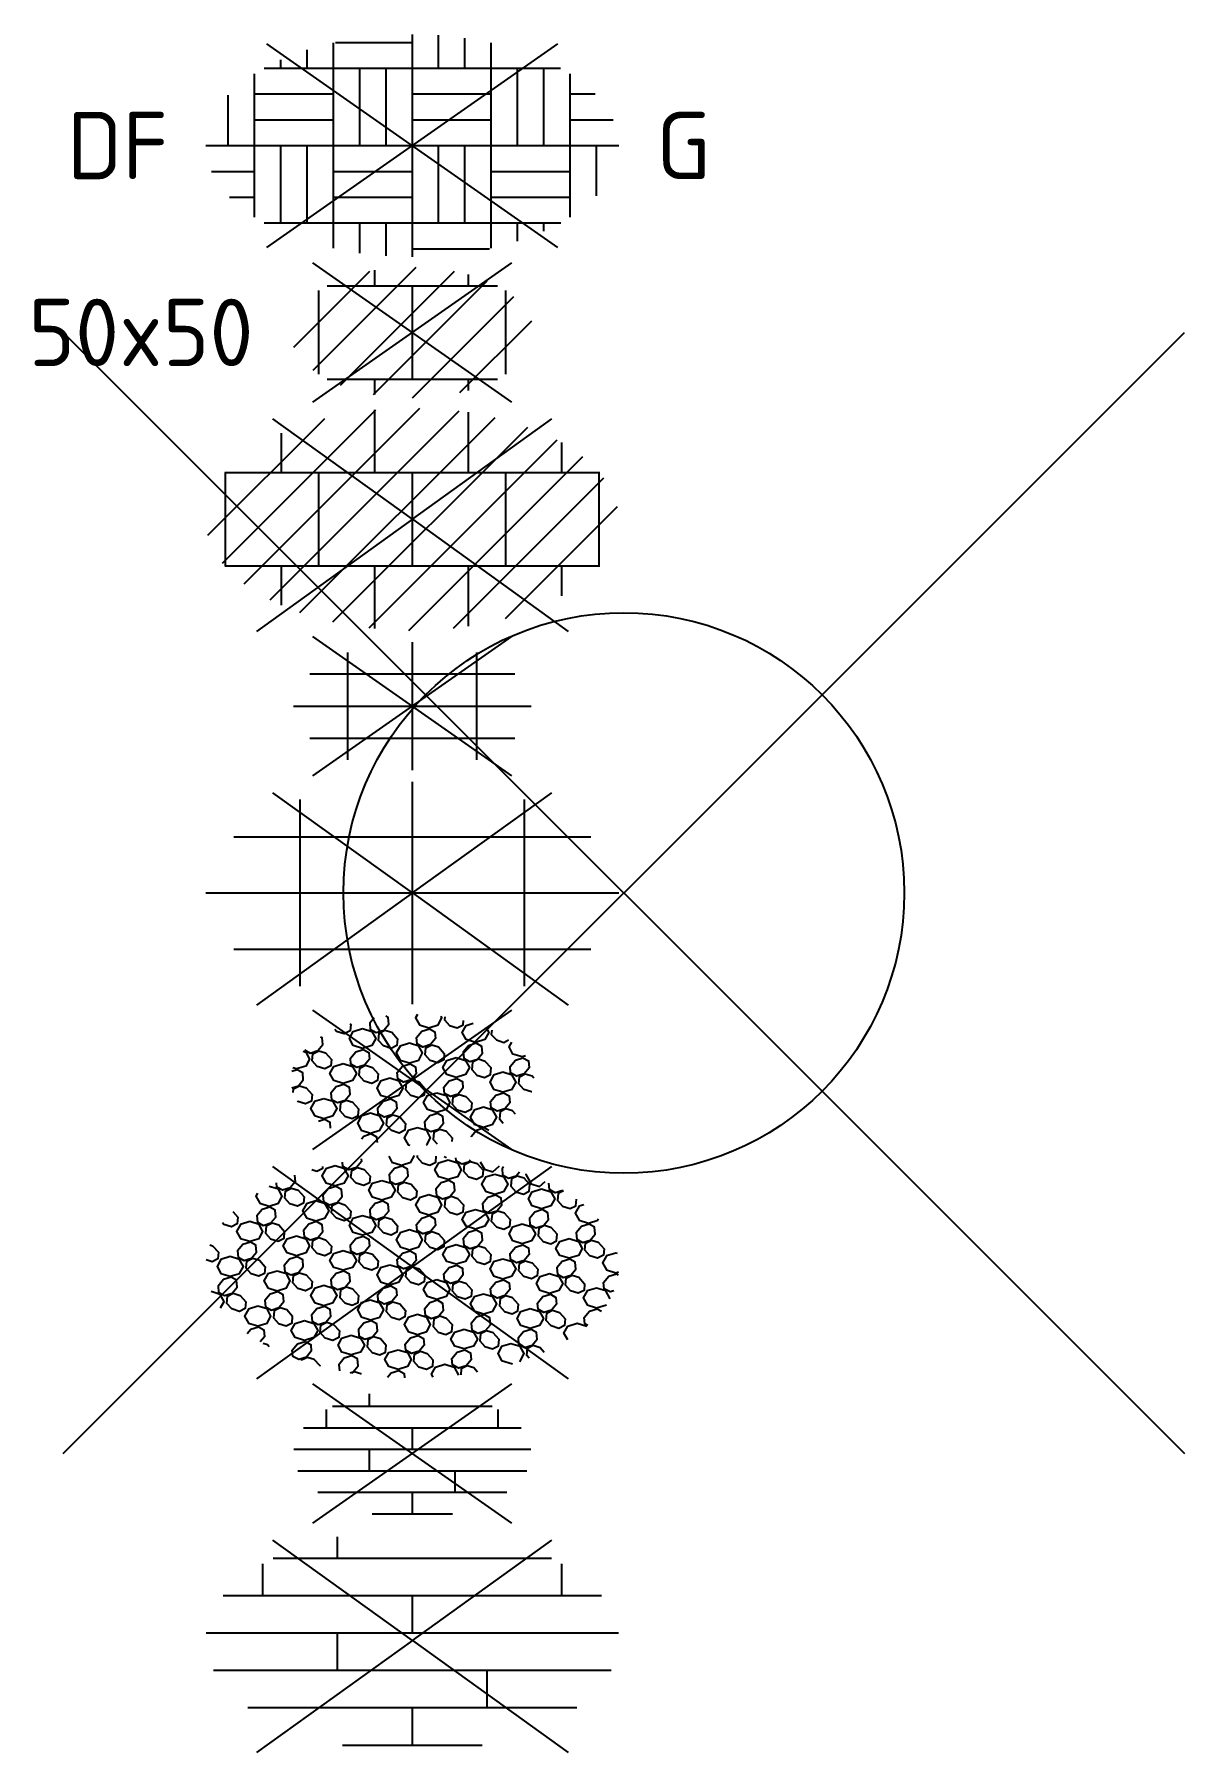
# Model space of a CAD drawing. Header units: metres. Extents: x 3187 to 3249, y 2220 to 2393.
# Drawn here: x 3192.59 to 3198.74, y 2354.38 to 2363.58 of the extents above; entities that cross this region are included whole.
import ezdxf
from ezdxf.enums import TextEntityAlignment as Align

# ---------------------------------------------------------------- set-up
doc = ezdxf.new("R2010")
doc.units = ezdxf.units.M
doc.header["$PDMODE"] = 35
doc.header["$PDSIZE"] = 3
doc.layers.add('V-WE-VH-OPENVERHARDING_STRAATBAKSTEEN-S', color=90, linetype='Continuous', lineweight=25)
doc.styles.add('NLCS-ISO', font='NLCS-ISO.ttf')

# ---------------------------------------------------------------- blocks, each defined once
blk = doc.blocks.new('V-SVH-PLANKEN_02-SO')
for p, q in [((-2, 2.2), (-2, 2.773)), ((0, 0), (-3.728, 2.684)), ((0, 0), (3.728, 2.684)), ((-4, 1.2), (-4, 2.052)), ((-3.719, 2.2), (0, 2.2)), ((0, 2.2), (3.719, 2.2)), ((4, 1.2), (4, 2.052)), ((-5.056, 1.2), (0, 1.2)), ((0, 1.2), (5.056, 1.2)), ((0, 0.2), (0, 1.2)), ((-5.512, 0.2), (0, 0.2)), ((0, 0), (-4.172, -3.003)), ((-2, 0), (-2, 0.2)), ((0, 0.2), (5.512, 0.2)), ((-2, -0.8), (-2, 0)), ((0, 0), (4.172, -3.003)), ((-5.321, -0.8), (0, -0.8)), ((0, -0.8), (5.321, -0.8)), ((2, -1.8), (2, -0.8)), ((-4.399, -1.8), (0, -1.8)), ((0, -1.8), (4.399, -1.8)), ((0, -2.8), (0, -1.8)), ((-1.867, -2.8), (0, -2.8)), ((0, -2.8), (1.867, -2.8))]:
    blk.add_line(p, q)
at = {"style": 'NLCS-ISO'}
blk.add_attdef('KLEUR', text='', height=1.8, dxfattribs=at).set_placement((6.525, 0), align=Align.MIDDLE_LEFT)
at = {"style": 'NLCS-ISO', "flags": 1}
blk.add_attdef('FUNCTIE', text='', height=1.8, dxfattribs=at).set_placement((0, -3.975), align=Align.TOP_CENTER)
blk = doc.blocks.new('V-SVH-PLANKEN_02_KL-SO')
for p, q in [((-2.662, -1.864), (2.662, 1.864)), ((2.662, -1.864), (-2.662, 1.864)), ((-1.15, 1.265), (-1.15, 1.595)), ((-2.3, 0.69), (-2.3, 1.18)), ((-2.138, 1.265), (0, 1.265)), ((0, 1.265), (2.138, 1.265)), ((2.3, 0.69), (2.3, 1.18)), ((-2.907, 0.69), (0, 0.69)), ((0, 0.69), (2.907, 0.69)), ((0, 0.115), (0, 0.69)), ((-3.17, 0.115), (0, 0.115)), ((-1.15, 0), (-1.15, 0.115)), ((0, 0.115), (3.17, 0.115)), ((-1.15, -0.46), (-1.15, 0)), ((-3.06, -0.46), (0, -0.46)), ((0, -0.46), (3.06, -0.46)), ((1.15, -1.035), (1.15, -0.46)), ((-2.529, -1.035), (0, -1.035)), ((0, -1.035), (2.529, -1.035)), ((0, -1.61), (0, -1.035)), ((-1.073, -1.61), (0, -1.61)), ((0, -1.61), (1.073, -1.61))]:
    blk.add_line(p, q)
at = {"style": 'NLCS-ISO'}
blk.add_attdef('FORMAAT', text='', height=1.8, dxfattribs=at).set_placement((-4.25, 0.115), align=Align.MIDDLE_RIGHT)
blk.add_attdef('KLEUR', text='', height=1.8, dxfattribs=at).set_placement((4.25, 0.115), align=Align.MIDDLE_LEFT)
at = {"style": 'NLCS-ISO', "flags": 1}
blk.add_attdef('FUNCTIE', text='', height=1.8, dxfattribs=at).set_placement((0, -2.635), align=Align.TOP_CENTER)
blk = doc.blocks.new('V-SVH-PUINVERHARDING-SO')
for q in [(-3.728, 2.684), (3.728, 2.684), (-4.172, -3.003), (4.172, -3.003)]:
    blk.add_line((0, 0), q)
at = {"flags": 128}
for points in [[(-1.368, 2.882), (-1.362, 2.817), (-1.495, 2.657), (-1.699, 2.594), (-1.857, 2.681), (-1.868, 2.8)], [(-0.648, 2.983), (-0.648, 2.983)], [(-0.633, 2.955), (-0.545, 2.795), (-0.294, 2.718), (-0.044, 2.795), (0.055, 2.975)], [(0.132, 2.974), (0.129, 2.933), (0.263, 2.782), (0.467, 2.719), (0.624, 2.797), (0.639, 2.955)], [(0.908, 2.935), (0.898, 2.926), (0.855, 2.939)], [(1.157, 2.909), (1.163, 2.842), (1.321, 2.755), (1.526, 2.818), (1.556, 2.855)], [(1.813, 2.81), (1.926, 2.607), (2.149, 2.537), (2.326, 2.691)], [(-3.148, 2.445), (-3.131, 2.268), (-3.264, 2.107), (-3.469, 2.044), (-3.626, 2.132), (-3.637, 2.24)], [(-2.687, 2.599), (-2.553, 2.558), (-2.396, 2.636), (-2.392, 2.682)], [(2.326, 2.691), (2.327, 2.698)], [(2.44, 2.669), (2.399, 2.619), (2.414, 2.454), (2.572, 2.366), (2.777, 2.43), (2.87, 2.542)], [(3.04, 2.484), (3.038, 2.468), (3.177, 2.218), (3.4, 2.149), (3.551, 2.279)], [(-4.138, 1.971), (-4.187, 1.884), (-4.083, 1.696), (-3.833, 1.618), (-3.583, 1.696), (-3.479, 1.884), (-3.583, 2.071), (-3.826, 2.146)], [(4.023, 2.039), (3.823, 1.977), (3.665, 2.065), (3.649, 2.234)], [(4.04, 2.029), (3.9, 1.959), (3.882, 1.767), (4.016, 1.616), (4.22, 1.553), (4.377, 1.631), (4.393, 1.804)], [(-4.801, 1.473), (-4.667, 1.323), (-4.684, 1.149), (-4.841, 1.07), (-5.045, 1.133), (-5.079, 1.171)], [(4.59, 1.656), (4.46, 1.616), (4.356, 1.428), (4.46, 1.241), (4.71, 1.163), (4.96, 1.241), (4.984, 1.284)], [(-5.418, 0.584), (-5.342, 0.56), (-5.186, 0.385), (-5.202, 0.21), (-5.359, 0.132), (-5.515, 0.18)], [(5.486, 0.353), (5.443, 0.366), (5.193, 0.289), (5.089, 0.101), (5.193, -0.086), (5.443, -0.164), (5.519, -0.14)], [(5.394, -0.644), (5.289, -0.677), (5.131, -0.589), (5.116, -0.423), (5.258, -0.252), (5.462, -0.189), (5.51, -0.216)], [(-5.13, -1.105), (-5.034, -0.931), (-5.138, -0.744), (-5.384, -0.667)], [(5.29, -0.859), (5.175, -0.65), (4.925, -0.572), (4.675, -0.65), (4.571, -0.837), (4.675, -1.025), (4.925, -1.102), (5.19, -1.02)], [(4.692, -1.571), (4.613, -1.528), (4.597, -1.361), (4.739, -1.191), (4.944, -1.127), (5.061, -1.193)], [(-4.416, -1.788), (-4.322, -1.674), (-4.117, -1.61), (-3.97, -1.692), (-3.953, -1.874), (-4.068, -2.013)], [(4.155, -1.961), (4.053, -1.775), (4.156, -1.588), (4.406, -1.51), (4.668, -1.591)], [(-3.832, -2.143), (-3.876, -2.094), (-3.988, -2.059)], [(2.871, -2.542), (2.991, -2.325), (2.887, -2.137), (2.637, -2.06), (2.387, -2.137), (2.283, -2.325), (2.387, -2.513), (2.677, -2.603)], [(3.128, -2.452), (3.06, -2.375), (3.078, -2.183), (3.235, -2.104), (3.415, -2.16), (3.53, -2.289)], [(-2.469, -2.661), (-2.469, -2.657), (-2.625, -2.482), (-2.806, -2.426), (-2.963, -2.505), (-2.963, -2.511)], [(-1.664, -2.837), (-1.584, -2.812), (-1.45, -2.651), (-1.468, -2.469), (-1.615, -2.387), (-1.82, -2.451), (-1.962, -2.622), (-1.946, -2.784)], [(0.561, -2.96), (0.514, -2.875), (0.618, -2.687), (0.868, -2.609), (1.118, -2.687), (1.235, -2.9)], [(1.747, -2.822), (1.646, -2.71), (1.466, -2.654), (1.309, -2.733), (1.294, -2.892)], [(-1.363, -2.883), (-1.374, -2.871), (-1.555, -2.815), (-1.615, -2.845)], [(-0.663, -2.953), (-0.569, -2.84), (-0.364, -2.776), (-0.217, -2.858), (-0.206, -2.973)]]:
    blk.add_lwpolyline(points, dxfattribs=at)
for points in [[(0.957, 2.859), (1.207, 2.782), (1.31, 2.594), (1.207, 2.407), (0.957, 2.329), (0.707, 2.407), (0.603, 2.594), (0.707, 2.782)], [(1.555, 2.815), (1.735, 2.759), (1.892, 2.584), (1.875, 2.409), (1.718, 2.33), (1.514, 2.394), (1.379, 2.544), (1.398, 2.736)], [(-2.064, 2.698), (-2.314, 2.621), (-2.417, 2.433), (-2.314, 2.246), (-2.064, 2.168), (-1.814, 2.246), (-1.71, 2.433), (-1.814, 2.621)], [(-1.466, 2.654), (-1.285, 2.598), (-1.129, 2.423), (-1.145, 2.248), (-1.302, 2.169), (-1.506, 2.233), (-1.641, 2.383), (-1.623, 2.575)], [(-0.813, 2.31), (-0.563, 2.232), (-0.459, 2.045), (-0.563, 1.857), (-0.813, 1.779), (-1.063, 1.857), (-1.166, 2.045), (-1.063, 2.232)], [(-0.275, 2.693), (-0.48, 2.629), (-0.622, 2.458), (-0.606, 2.292), (-0.448, 2.205), (-0.244, 2.268), (-0.11, 2.429), (-0.128, 2.611)], [(0.976, 2.304), (0.771, 2.241), (0.629, 2.07), (0.645, 1.904), (0.803, 1.816), (1.007, 1.88), (1.141, 2.04), (1.123, 2.222)], [(2.208, 2.471), (1.958, 2.393), (1.854, 2.206), (1.958, 2.018), (2.208, 1.94), (2.458, 2.018), (2.561, 2.205), (2.458, 2.393)], [(2.806, 2.426), (2.649, 2.347), (2.631, 2.156), (2.765, 2.005), (2.969, 1.941), (3.126, 2.02), (3.143, 2.195), (2.987, 2.37)], [(-3.235, 2.104), (-3.054, 2.048), (-2.898, 1.873), (-2.915, 1.698), (-3.071, 1.619), (-3.276, 1.683), (-3.41, 1.833), (-3.392, 2.025)], [(-2.044, 2.143), (-2.249, 2.079), (-2.391, 1.909), (-2.375, 1.743), (-2.218, 1.655), (-2.013, 1.719), (-1.88, 1.879), (-1.897, 2.061)], [(-0.215, 2.265), (-0.034, 2.209), (0.123, 2.034), (0.106, 1.859), (-0.051, 1.78), (-0.256, 1.844), (-0.39, 1.994), (-0.372, 2.187)], [(0.438, 1.921), (0.188, 1.843), (0.085, 1.656), (0.188, 1.468), (0.438, 1.391), (0.688, 1.468), (0.792, 1.656), (0.688, 1.843)], [(1.036, 1.877), (0.879, 1.798), (0.861, 1.606), (0.995, 1.455), (1.2, 1.392), (1.357, 1.47), (1.374, 1.645), (1.217, 1.82)], [(2.227, 1.915), (2.022, 1.852), (1.881, 1.681), (1.896, 1.515), (2.054, 1.428), (2.258, 1.491), (2.392, 1.651), (2.374, 1.834)], [(3.459, 2.082), (3.709, 2.005), (3.812, 1.817), (3.709, 1.629), (3.459, 1.552), (3.209, 1.63), (3.105, 1.817), (3.209, 2.004)], [(-3.814, 1.593), (-4.018, 1.53), (-4.16, 1.359), (-4.145, 1.193), (-3.987, 1.106), (-3.782, 1.169), (-3.649, 1.329), (-3.666, 1.512)], [(-2.582, 1.76), (-2.832, 1.682), (-2.936, 1.495), (-2.832, 1.307), (-2.582, 1.23), (-2.332, 1.307), (-2.228, 1.495), (-2.332, 1.682)], [(-1.984, 1.716), (-1.803, 1.659), (-1.647, 1.484), (-1.664, 1.309), (-1.82, 1.231), (-2.025, 1.294), (-2.159, 1.445), (-2.141, 1.637)], [(-0.793, 1.754), (-0.998, 1.691), (-1.14, 1.52), (-1.124, 1.354), (-0.967, 1.267), (-0.762, 1.33), (-0.629, 1.49), (-0.646, 1.672)], [(1.689, 1.532), (1.939, 1.455), (2.043, 1.267), (1.94, 1.08), (1.689, 1.002), (1.439, 1.08), (1.336, 1.267), (1.439, 1.455)], [(2.287, 1.488), (2.131, 1.409), (2.112, 1.217), (2.247, 1.067), (2.451, 1.003), (2.608, 1.082), (2.625, 1.257), (2.468, 1.432)], [(3.478, 1.526), (3.274, 1.463), (3.132, 1.293), (3.147, 1.127), (3.305, 1.039), (3.51, 1.103), (3.643, 1.263), (3.625, 1.445)], [(-4.351, 1.21), (-4.601, 1.133), (-4.705, 0.945), (-4.601, 0.758), (-4.351, 0.68), (-4.101, 0.758), (-3.998, 0.945), (-4.101, 1.133)], [(-3.753, 1.166), (-3.91, 1.087), (-3.928, 0.895), (-3.794, 0.745), (-3.59, 0.681), (-3.433, 0.76), (-3.416, 0.935), (-3.573, 1.11)], [(-2.563, 1.205), (-2.767, 1.141), (-2.909, 0.97), (-2.893, 0.804), (-2.736, 0.717), (-2.531, 0.781), (-2.398, 0.941), (-2.415, 1.123)], [(-1.331, 1.371), (-1.081, 1.294), (-0.977, 1.106), (-1.081, 0.919), (-1.331, 0.841), (-1.581, 0.919), (-1.685, 1.106), (-1.581, 1.294)], [(-0.733, 1.327), (-0.552, 1.271), (-0.396, 1.096), (-0.412, 0.921), (-0.569, 0.842), (-0.774, 0.906), (-0.908, 1.056), (-0.89, 1.248)], [(-0.08, 0.983), (-0.33, 0.905), (-0.433, 0.718), (-0.33, 0.53), (-0.08, 0.452), (0.17, 0.53), (0.274, 0.718), (0.17, 0.905)], [(0.458, 1.366), (0.605, 1.284), (0.622, 1.102), (0.489, 0.942), (0.285, 0.878), (0.127, 0.966), (0.111, 1.131), (0.253, 1.302)], [(0.518, 0.938), (0.699, 0.882), (0.855, 0.707), (0.839, 0.532), (0.682, 0.454), (0.477, 0.517), (0.343, 0.667), (0.361, 0.86)], [(1.709, 0.977), (1.504, 0.914), (1.362, 0.743), (1.378, 0.577), (1.536, 0.489), (1.74, 0.553), (1.873, 0.713), (1.856, 0.895)], [(2.941, 1.144), (3.191, 1.066), (3.294, 0.879), (3.191, 0.691), (2.941, 0.613), (2.691, 0.691), (2.587, 0.879), (2.691, 1.066)], [(3.539, 1.099), (3.382, 1.021), (3.364, 0.828), (3.498, 0.678), (3.702, 0.614), (3.859, 0.693), (3.876, 0.868), (3.719, 1.043)], [(4.729, 1.138), (4.525, 1.075), (4.383, 0.904), (4.398, 0.738), (4.556, 0.65), (4.76, 0.714), (4.894, 0.874), (4.877, 1.056)], [(-4.332, 0.655), (-4.536, 0.591), (-4.678, 0.421), (-4.663, 0.255), (-4.505, 0.167), (-4.301, 0.231), (-4.167, 0.391), (-4.184, 0.573)], [(-3.1, 0.822), (-2.85, 0.744), (-2.747, 0.557), (-2.85, 0.369), (-3.1, 0.291), (-3.35, 0.369), (-3.454, 0.557), (-3.35, 0.744)], [(-2.502, 0.777), (-2.322, 0.721), (-2.165, 0.546), (-2.182, 0.371), (-2.339, 0.293), (-2.543, 0.356), (-2.677, 0.506), (-2.659, 0.699)], [(-1.311, 0.816), (-1.164, 0.734), (-1.147, 0.552), (-1.28, 0.392), (-1.485, 0.328), (-1.642, 0.416), (-1.658, 0.582), (-1.516, 0.753)], [(1.171, 0.594), (1.421, 0.516), (1.525, 0.329), (1.421, 0.141), (1.171, 0.064), (0.921, 0.142), (0.818, 0.329), (0.921, 0.517)], [(1.769, 0.55), (1.612, 0.471), (1.594, 0.279), (1.728, 0.128), (1.933, 0.065), (2.09, 0.144), (2.106, 0.318), (1.95, 0.494)], [(2.96, 0.588), (3.107, 0.506), (3.125, 0.325), (2.991, 0.164), (2.787, 0.1), (2.629, 0.188), (2.613, 0.354), (2.755, 0.525)], [(4.192, 0.755), (4.442, 0.677), (4.545, 0.49), (4.442, 0.302), (4.192, 0.225), (3.942, 0.303), (3.838, 0.49), (3.941, 0.677)], [(4.79, 0.711), (4.97, 0.654), (5.127, 0.48), (5.11, 0.305), (4.953, 0.226), (4.749, 0.289), (4.615, 0.44), (4.633, 0.632)], [(-4.869, 0.272), (-5.119, 0.195), (-5.223, 0.007), (-5.12, -0.181), (-4.869, -0.258), (-4.619, -0.181), (-4.516, 0.007), (-4.619, 0.194)], [(-4.271, 0.228), (-4.091, 0.172), (-3.934, -0.004), (-3.951, -0.179), (-4.108, -0.257), (-4.312, -0.194), (-4.447, -0.043), (-4.428, 0.149)], [(-3.081, 0.266), (-3.285, 0.203), (-3.427, 0.032), (-3.412, -0.134), (-3.254, -0.221), (-3.049, -0.158), (-2.916, 0.002), (-2.933, 0.185)], [(-1.849, 0.433), (-1.599, 0.355), (-1.496, 0.168), (-1.599, -0.02), (-1.849, -0.097), (-2.099, -0.02), (-2.203, 0.168), (-2.099, 0.356)], [(-1.251, 0.389), (-1.07, 0.333), (-0.914, 0.157), (-0.931, -0.018), (-1.087, -0.096), (-1.292, -0.033), (-1.426, 0.118), (-1.408, 0.31)], [(-0.598, 0.044), (-0.848, -0.033), (-0.952, -0.221), (-0.848, -0.408), (-0.598, -0.486), (-0.348, -0.408), (-0.244, -0.221), (-0.348, -0.033)], [(-0.06, 0.427), (0.087, 0.346), (0.104, 0.164), (-0.029, 0.003), (-0.234, -0.06), (-0.391, 0.027), (-0.407, 0.193), (-0.265, 0.364)], [(0, 0), (0.181, -0.056), (0.337, -0.231), (0.32, -0.406), (0.164, -0.485), (-0.041, -0.421), (-0.175, -0.271), (-0.157, -0.079)], [(1.191, 0.039), (1.338, -0.043), (1.355, -0.225), (1.222, -0.385), (1.017, -0.449), (0.86, -0.362), (0.844, -0.195), (0.986, -0.025)], [(2.422, 0.205), (2.172, 0.128), (2.069, -0.06), (2.172, -0.247), (2.422, -0.325), (2.672, -0.247), (2.776, -0.06), (2.672, 0.128)], [(3.02, 0.161), (3.201, 0.105), (3.358, -0.07), (3.341, -0.245), (3.184, -0.324), (2.979, -0.26), (2.845, -0.11), (2.863, 0.082)], [(4.211, 0.2), (4.007, 0.136), (3.864, -0.034), (3.88, -0.201), (4.038, -0.288), (4.242, -0.224), (4.376, -0.064), (4.358, 0.118)], [(-4.85, -0.283), (-5.055, -0.347), (-5.197, -0.518), (-5.181, -0.683), (-5.023, -0.771), (-4.819, -0.707), (-4.685, -0.547), (-4.703, -0.365)], [(-3.618, -0.117), (-3.868, -0.194), (-3.972, -0.382), (-3.868, -0.569), (-3.618, -0.647), (-3.368, -0.569), (-3.265, -0.382), (-3.368, -0.194)], [(-3.02, -0.161), (-2.84, -0.217), (-2.683, -0.392), (-2.7, -0.567), (-2.857, -0.646), (-3.061, -0.582), (-3.195, -0.432), (-3.177, -0.24)], [(-1.83, -0.122), (-2.034, -0.186), (-2.176, -0.356), (-2.161, -0.522), (-2.003, -0.61), (-1.798, -0.546), (-1.665, -0.386), (-1.682, -0.204)], [(0.653, -0.344), (0.903, -0.422), (1.007, -0.609), (0.903, -0.797), (0.653, -0.875), (0.403, -0.797), (0.299, -0.609), (0.403, -0.422)], [(1.251, -0.389), (1.432, -0.445), (1.588, -0.62), (1.571, -0.795), (1.415, -0.873), (1.21, -0.81), (1.076, -0.659), (1.094, -0.467)], [(2.442, -0.35), (2.589, -0.432), (2.606, -0.614), (2.473, -0.774), (2.268, -0.838), (2.111, -0.75), (2.095, -0.584), (2.237, -0.413)], [(3.673, -0.183), (3.923, -0.261), (4.027, -0.448), (3.923, -0.636), (3.673, -0.714), (3.423, -0.636), (3.32, -0.448), (3.423, -0.261)], [(4.271, -0.228), (4.452, -0.284), (4.609, -0.459), (4.592, -0.634), (4.435, -0.712), (4.23, -0.649), (4.097, -0.499), (4.114, -0.306)], [(-4.79, -0.711), (-4.609, -0.767), (-4.453, -0.942), (-4.469, -1.117), (-4.626, -1.195), (-4.831, -1.132), (-4.965, -0.982), (-4.947, -0.789)], [(-3.599, -0.672), (-3.804, -0.735), (-3.946, -0.906), (-3.93, -1.072), (-3.772, -1.16), (-3.568, -1.096), (-3.434, -0.936), (-3.452, -0.754)], [(-2.367, -0.505), (-2.617, -0.583), (-2.721, -0.77), (-2.617, -0.958), (-2.367, -1.036), (-2.117, -0.958), (-2.014, -0.77), (-2.117, -0.583)], [(-1.769, -0.55), (-1.926, -0.628), (-1.944, -0.821), (-1.81, -0.971), (-1.606, -1.034), (-1.449, -0.956), (-1.432, -0.781), (-1.589, -0.606)], [(-1.116, -0.894), (-1.366, -0.971), (-1.47, -1.159), (-1.366, -1.346), (-1.116, -1.424), (-0.866, -1.347), (-0.763, -1.159), (-0.866, -0.972)], [(-0.579, -0.511), (-0.431, -0.593), (-0.414, -0.775), (-0.547, -0.935), (-0.752, -0.999), (-0.91, -0.911), (-0.925, -0.745), (-0.783, -0.574)], [(0.672, -0.9), (0.468, -0.963), (0.326, -1.134), (0.342, -1.3), (0.499, -1.387), (0.704, -1.324), (0.837, -1.163), (0.82, -0.981)], [(1.904, -0.733), (1.654, -0.81), (1.551, -0.998), (1.654, -1.185), (1.904, -1.263), (2.154, -1.186), (2.258, -0.998), (2.154, -0.81)], [(2.502, -0.777), (2.345, -0.856), (2.327, -1.048), (2.461, -1.199), (2.666, -1.262), (2.823, -1.183), (2.839, -1.009), (2.683, -0.833)], [(3.693, -0.739), (3.84, -0.821), (3.858, -1.002), (3.724, -1.163), (3.52, -1.226), (3.362, -1.139), (3.346, -0.973), (3.488, -0.802)], [(-4.137, -1.055), (-4.387, -1.133), (-4.49, -1.32), (-4.387, -1.508), (-4.137, -1.585), (-3.887, -1.508), (-3.783, -1.32), (-3.887, -1.132)], [(-3.539, -1.099), (-3.696, -1.178), (-3.714, -1.37), (-3.579, -1.521), (-3.375, -1.584), (-3.218, -1.506), (-3.202, -1.331), (-3.358, -1.155)], [(-2.348, -1.061), (-2.552, -1.124), (-2.694, -1.295), (-2.679, -1.461), (-2.521, -1.548), (-2.317, -1.485), (-2.183, -1.324), (-2.201, -1.142)], [(-0.518, -0.938), (-0.338, -0.994), (-0.181, -1.17), (-0.198, -1.344), (-0.355, -1.423), (-0.559, -1.36), (-0.693, -1.209), (-0.675, -1.017)], [(0.135, -1.283), (-0.115, -1.36), (-0.219, -1.548), (-0.115, -1.735), (0.135, -1.813), (0.385, -1.735), (0.488, -1.548), (0.385, -1.36)], [(0.733, -1.327), (0.576, -1.406), (0.558, -1.598), (0.692, -1.748), (0.896, -1.812), (1.053, -1.733), (1.07, -1.558), (0.913, -1.383)], [(1.924, -1.288), (1.719, -1.352), (1.577, -1.522), (1.593, -1.688), (1.75, -1.776), (1.955, -1.712), (2.088, -1.552), (2.071, -1.37)], [(3.155, -1.121), (3.405, -1.199), (3.509, -1.387), (3.405, -1.574), (3.155, -1.652), (2.905, -1.574), (2.802, -1.387), (2.905, -1.199)], [(3.753, -1.166), (3.934, -1.222), (4.09, -1.397), (4.074, -1.572), (3.917, -1.651), (3.712, -1.587), (3.578, -1.437), (3.596, -1.245)], [(-2.886, -1.443), (-2.636, -1.521), (-2.532, -1.709), (-2.636, -1.896), (-2.886, -1.974), (-3.136, -1.896), (-3.239, -1.709), (-3.136, -1.521)], [(-2.288, -1.488), (-2.107, -1.544), (-1.951, -1.719), (-1.967, -1.894), (-2.124, -1.973), (-2.328, -1.909), (-2.463, -1.759), (-2.444, -1.567)], [(-1.634, -1.832), (-1.384, -1.91), (-1.281, -2.097), (-1.384, -2.285), (-1.634, -2.363), (-1.884, -2.285), (-1.988, -2.097), (-1.884, -1.91)], [(-1.097, -1.449), (-1.301, -1.513), (-1.443, -1.683), (-1.428, -1.849), (-1.27, -1.937), (-1.065, -1.873), (-0.932, -1.713), (-0.949, -1.531)], [(0.154, -1.838), (0.302, -1.92), (0.319, -2.102), (0.186, -2.262), (-0.019, -2.326), (-0.177, -2.238), (-0.192, -2.072), (-0.05, -1.901)], [(1.386, -1.671), (1.636, -1.749), (1.739, -1.936), (1.636, -2.124), (1.386, -2.202), (1.136, -2.124), (1.032, -1.936), (1.136, -1.749)], [(1.984, -1.716), (1.827, -1.794), (1.809, -1.987), (1.943, -2.137), (2.148, -2.2), (2.304, -2.122), (2.321, -1.947), (2.165, -1.772)], [(3.175, -1.677), (2.97, -1.74), (2.828, -1.911), (2.844, -2.077), (3.001, -2.165), (3.206, -2.101), (3.339, -1.941), (3.322, -1.759)], [(-2.866, -1.999), (-2.719, -2.081), (-2.702, -2.263), (-2.835, -2.423), (-3.039, -2.487), (-3.197, -2.399), (-3.213, -2.233), (-3.071, -2.062)], [(-1.036, -1.877), (-1.193, -1.955), (-1.212, -2.148), (-1.077, -2.298), (-0.873, -2.361), (-0.716, -2.283), (-0.699, -2.108), (-0.856, -1.933)], [(-0.383, -2.221), (-0.133, -2.298), (-0.03, -2.486), (-0.133, -2.673), (-0.383, -2.751), (-0.633, -2.674), (-0.737, -2.486), (-0.633, -2.298)], [(0.215, -2.265), (0.395, -2.321), (0.552, -2.496), (0.535, -2.671), (0.378, -2.75), (0.174, -2.686), (0.04, -2.536), (0.058, -2.344)], [(1.405, -2.227), (1.553, -2.308), (1.57, -2.49), (1.437, -2.651), (1.232, -2.714), (1.074, -2.627), (1.059, -2.461), (1.201, -2.29)]]:
    blk.add_lwpolyline(points, close=True, dxfattribs=at)
at = {"style": 'NLCS-ISO', "flags": 1}
blk.add_attdef('FUNCTIE', text='', height=1.8, dxfattribs=at).set_placement((0, -3.975), align=Align.TOP_CENTER)
blk = doc.blocks.new('V-SVH-PUINVERHARDING_KL-SO')
for p, q in [((-2.662, -1.864), (2.662, 1.864)), ((2.662, -1.864), (-2.662, 1.864))]:
    blk.add_line(p, q)
at = {"flags": 128}
for points in [[(-1.664, 1.503), (-1.647, 1.484), (-1.664, 1.309), (-1.82, 1.231), (-2.025, 1.294), (-2.073, 1.348)], [(-1.023, 1.66), (-1.14, 1.52), (-1.124, 1.354), (-0.967, 1.267), (-0.762, 1.33), (-0.629, 1.49), (-0.646, 1.672), (-0.709, 1.707)], [(0.136, 1.748), (0.085, 1.656), (0.188, 1.468), (0.438, 1.391), (0.688, 1.468), (0.792, 1.656), (0.767, 1.7)], [(0.869, 1.686), (0.861, 1.606), (0.995, 1.455), (1.2, 1.392), (1.357, 1.47), (1.368, 1.587)], [(1.976, 1.389), (2.043, 1.267), (1.94, 1.08), (1.689, 1.002), (1.439, 1.08), (1.336, 1.267), (1.439, 1.455), (1.629, 1.514)], [(-2.888, 0.802), (-2.736, 0.717), (-2.531, 0.781), (-2.398, 0.941), (-2.415, 1.123), (-2.456, 1.145)], [(2.122, 1.325), (2.112, 1.217), (2.247, 1.067), (2.451, 1.003), (2.576, 1.066)], [(3.024, 0.639), (2.941, 0.613), (2.691, 0.691), (2.587, 0.879), (2.658, 1.006)], [(-2.921, 0.766), (-2.85, 0.744), (-2.747, 0.557), (-2.85, 0.369), (-3.1, 0.291), (-3.194, 0.321)], [(-3.225, -0.212), (-3.049, -0.158), (-2.916, 0.002), (-2.933, 0.185), (-3.081, 0.266)], [(3.195, -0.318), (3.184, -0.324), (2.979, -0.26), (2.845, -0.11), (2.863, 0.082), (3.02, 0.161)], [(-3.187, -0.343), (-3.177, -0.24), (-3.02, -0.161)], [(2.762, -0.922), (2.683, -0.833), (2.502, -0.777)], [(-2.186, -1.295), (-2.201, -1.142), (-2.348, -1.061)], [(0.377, -1.738), (0.385, -1.735), (0.488, -1.548), (0.385, -1.36), (0.135, -1.283)], [(1.061, -1.654), (1.07, -1.558), (0.913, -1.383), (0.733, -1.327)], [(2.049, -1.358), (1.924, -1.288)], [(-0.936, -1.676), (-0.949, -1.531), (-1.097, -1.449)]]:
    blk.add_lwpolyline(points, dxfattribs=at)
for points in [[(-1.331, 1.371), (-1.081, 1.294), (-0.977, 1.106), (-1.081, 0.919), (-1.331, 0.841), (-1.581, 0.919), (-1.685, 1.106), (-1.581, 1.294)], [(-0.733, 1.327), (-0.552, 1.271), (-0.396, 1.096), (-0.412, 0.921), (-0.569, 0.842), (-0.774, 0.906), (-0.908, 1.056), (-0.89, 1.248)], [(-0.08, 0.983), (-0.33, 0.905), (-0.433, 0.718), (-0.33, 0.53), (-0.08, 0.452), (0.17, 0.53), (0.274, 0.718), (0.17, 0.905)], [(0.458, 1.366), (0.605, 1.284), (0.622, 1.102), (0.489, 0.942), (0.285, 0.878), (0.127, 0.966), (0.111, 1.131), (0.253, 1.302)], [(0.518, 0.938), (0.699, 0.882), (0.855, 0.707), (0.839, 0.532), (0.682, 0.454), (0.477, 0.517), (0.343, 0.667), (0.361, 0.86)], [(1.709, 0.977), (1.504, 0.914), (1.362, 0.743), (1.378, 0.577), (1.536, 0.489), (1.74, 0.553), (1.873, 0.713), (1.856, 0.895)], [(-2.502, 0.777), (-2.322, 0.721), (-2.165, 0.546), (-2.182, 0.371), (-2.339, 0.293), (-2.543, 0.356), (-2.677, 0.506), (-2.659, 0.699)], [(-1.311, 0.816), (-1.164, 0.734), (-1.147, 0.552), (-1.28, 0.392), (-1.485, 0.328), (-1.642, 0.416), (-1.658, 0.582), (-1.516, 0.753)], [(1.171, 0.594), (1.421, 0.516), (1.525, 0.329), (1.421, 0.141), (1.171, 0.064), (0.921, 0.142), (0.818, 0.329), (0.921, 0.517)], [(1.769, 0.55), (1.612, 0.471), (1.594, 0.279), (1.728, 0.128), (1.933, 0.065), (2.09, 0.144), (2.106, 0.318), (1.95, 0.494)], [(2.96, 0.588), (3.107, 0.506), (3.125, 0.325), (2.991, 0.164), (2.787, 0.1), (2.629, 0.188), (2.613, 0.354), (2.755, 0.525)], [(-1.849, 0.433), (-1.599, 0.355), (-1.496, 0.168), (-1.599, -0.02), (-1.849, -0.097), (-2.099, -0.02), (-2.203, 0.168), (-2.099, 0.356)], [(-1.251, 0.389), (-1.07, 0.333), (-0.914, 0.157), (-0.931, -0.018), (-1.087, -0.096), (-1.292, -0.033), (-1.426, 0.118), (-1.408, 0.31)], [(-0.598, 0.044), (-0.848, -0.033), (-0.952, -0.221), (-0.848, -0.408), (-0.598, -0.486), (-0.348, -0.408), (-0.244, -0.221), (-0.348, -0.033)], [(-0.06, 0.427), (0.087, 0.346), (0.104, 0.164), (-0.029, 0.003), (-0.234, -0.06), (-0.391, 0.027), (-0.407, 0.193), (-0.265, 0.364)], [(0, 0), (0.181, -0.056), (0.337, -0.231), (0.32, -0.406), (0.164, -0.485), (-0.041, -0.421), (-0.175, -0.271), (-0.157, -0.079)], [(1.191, 0.039), (1.338, -0.043), (1.355, -0.225), (1.222, -0.385), (1.017, -0.449), (0.86, -0.362), (0.844, -0.195), (0.986, -0.025)], [(2.422, 0.205), (2.172, 0.128), (2.069, -0.06), (2.172, -0.247), (2.422, -0.325), (2.672, -0.247), (2.776, -0.06), (2.672, 0.128)], [(-1.83, -0.122), (-2.034, -0.186), (-2.176, -0.356), (-2.161, -0.522), (-2.003, -0.61), (-1.798, -0.546), (-1.665, -0.386), (-1.682, -0.204)], [(0.653, -0.344), (0.903, -0.422), (1.007, -0.609), (0.903, -0.797), (0.653, -0.875), (0.403, -0.797), (0.299, -0.609), (0.403, -0.422)], [(1.251, -0.389), (1.432, -0.445), (1.588, -0.62), (1.571, -0.795), (1.415, -0.873), (1.21, -0.81), (1.076, -0.659), (1.094, -0.467)], [(2.442, -0.35), (2.589, -0.432), (2.606, -0.614), (2.473, -0.774), (2.268, -0.838), (2.111, -0.75), (2.095, -0.584), (2.237, -0.413)], [(-2.367, -0.505), (-2.617, -0.583), (-2.721, -0.77), (-2.617, -0.958), (-2.367, -1.036), (-2.117, -0.958), (-2.014, -0.77), (-2.117, -0.583)], [(-1.769, -0.55), (-1.926, -0.628), (-1.944, -0.821), (-1.81, -0.971), (-1.606, -1.034), (-1.449, -0.956), (-1.432, -0.781), (-1.589, -0.606)], [(-1.116, -0.894), (-1.366, -0.971), (-1.47, -1.159), (-1.366, -1.346), (-1.116, -1.424), (-0.866, -1.347), (-0.763, -1.159), (-0.866, -0.972)], [(-0.579, -0.511), (-0.431, -0.593), (-0.414, -0.775), (-0.547, -0.935), (-0.752, -0.999), (-0.91, -0.911), (-0.925, -0.745), (-0.783, -0.574)], [(0.672, -0.9), (0.468, -0.963), (0.326, -1.134), (0.342, -1.3), (0.499, -1.387), (0.704, -1.324), (0.837, -1.163), (0.82, -0.981)], [(1.904, -0.733), (1.654, -0.81), (1.551, -0.998), (1.654, -1.185), (1.904, -1.263), (2.154, -1.186), (2.258, -0.998), (2.154, -0.81)], [(-0.518, -0.938), (-0.338, -0.994), (-0.181, -1.17), (-0.198, -1.344), (-0.355, -1.423), (-0.559, -1.36), (-0.693, -1.209), (-0.675, -1.017)]]:
    blk.add_lwpolyline(points, close=True, dxfattribs=at)
for points in [[(-3.081, 0.266), (-3.223, 0.222)], [(3.02, 0.161), (3.201, 0.105), (3.248, 0.053)], [(-3.02, -0.161), (-2.84, -0.217), (-2.683, -0.392), (-2.7, -0.567), (-2.857, -0.646), (-3.061, -0.582), (-3.072, -0.571)], [(2.502, -0.777), (2.345, -0.856), (2.327, -1.048), (2.429, -1.162)], [(-2.348, -1.061), (-2.511, -1.111)], [(0.135, -1.283), (-0.115, -1.36), (-0.219, -1.548), (-0.115, -1.735), (-0.07, -1.749)], [(0.733, -1.327), (0.576, -1.406), (0.558, -1.598), (0.661, -1.713)], [(1.924, -1.288), (1.719, -1.352), (1.577, -1.522), (1.578, -1.529)], [(-1.097, -1.449), (-1.301, -1.513), (-1.364, -1.588)]]:
    blk.add_lwpolyline(points)
at = {"style": 'NLCS-ISO'}
blk.add_attdef('FORMAAT', text='', height=1.8, dxfattribs=at).set_placement((-4.25, 0), align=Align.MIDDLE_RIGHT)
blk.add_attdef('KLEUR', text='', height=1.8, dxfattribs=at).set_placement((4.25, 0), align=Align.MIDDLE_LEFT)
at = {"style": 'NLCS-ISO', "flags": 1}
blk.add_attdef('FUNCTIE', text='', height=1.8, dxfattribs=at).set_placement((0, -2.75), align=Align.TOP_CENTER)
blk = doc.blocks.new('V-SVH-ROOSTER-SO')
for p, q in [((0, 0), (0, 2.975)), ((0, 0), (-3.728, 2.684)), ((-3, 0), (-3, 2.498)), ((0, 0), (3.728, 2.684)), ((3, 0), (3, 2.498)), ((-4.771, 1.5), (4.771, 1.5)), ((0, 0), (-4.172, -3.003)), ((-5.525, 0), (5.525, 0)), ((-3, -2.498), (-3, 0)), ((0, -2.975), (0, 0)), ((0, 0), (4.172, -3.003)), ((3, -2.498), (3, 0)), ((-4.771, -1.5), (4.771, -1.5))]:
    blk.add_line(p, q)
blk.add_point((5.658, 0))
at = {"style": 'NLCS-ISO'}
blk.add_attdef('KLEUR', text='', height=1.8, dxfattribs=at).set_placement((6.525, 0), align=Align.MIDDLE_LEFT)
blk = doc.blocks.new('V-SVH-ROOSTER_KL-SO')
for p, q in [((-2.662, -1.864), (2.662, 1.864)), ((2.662, -1.864), (-2.662, 1.864)), ((-1.725, 0), (-1.725, 1.436)), ((0, 0), (0, 1.711)), ((1.725, 0), (1.725, 1.436)), ((-2.744, 0.862), (2.744, 0.862)), ((-3.177, 0), (3.177, 0)), ((-1.725, -1.436), (-1.725, 0)), ((0, -1.711), (0, 0)), ((1.725, -1.436), (1.725, 0)), ((-2.744, -0.862), (2.744, -0.862))]:
    blk.add_line(p, q)
at = {"style": 'NLCS-ISO'}
blk.add_attdef('FORMAAT', text='', height=1.8, dxfattribs=at).set_placement((-4.25, 0), align=Align.MIDDLE_RIGHT)
blk.add_attdef('KLEUR', text='', height=1.8, dxfattribs=at).set_placement((4.25, 0), align=Align.MIDDLE_LEFT)
at = {"style": 'NLCS-ISO', "flags": 1}
blk.add_attdef('FUNCTIE', text='', height=1.8, dxfattribs=at).set_placement((0, -2.75), align=Align.TOP_CENTER)
blk = doc.blocks.new('V-SVH-RUBBERTEGEL_500X500_HALFST-SO')
for p, q in [((-5.078, -1.173), (-0.977, 2.928)), ((-4.5, -1.726), (0.199, 2.973)), ((-3.801, -2.159), (1.255, 2.897)), ((-1, 1.25), (-1, 2.926)), ((1.5, 1.25), (1.5, 2.863)), ((-5.467, -0.43), (-2.342, 2.695)), ((0, 0), (-3.728, 2.684)), ((-3.5, 1.25), (-3.5, 2.302)), ((-3.007, -2.496), (2.215, 2.726)), ((-2.126, -2.746), (3.088, 2.467)), ((0, 0), (3.728, 2.684)), ((-1.157, -2.909), (3.873, 2.122)), ((4, 1.25), (4, 2.052)), ((-0.091, -2.975), (4.562, 1.678)), ((-5.014, 1.25), (5.014, 1.25)), ((-5, -1.25), (-5, 1.25)), ((-2.5, -1.25), (-2.5, 1.25)), ((0, -1.25), (0, 1.25)), ((1.099, -2.916), (5.125, 1.111)), ((2.5, -1.25), (2.5, 1.25)), ((5, -1.25), (5, 1.25)), ((0, 0), (-4.172, -3.003)), ((2.49, -2.656), (5.488, 0.342)), ((0, 0), (4.172, -3.003)), ((-5.014, -1.25), (5.014, -1.25)), ((-3.5, -2.302), (-3.5, -1.25)), ((-1, -2.926), (-1, -1.25)), ((1.5, -2.863), (1.5, -1.25)), ((4, -2.052), (4, -1.25))]:
    blk.add_line(p, q)
at = {"style": 'NLCS-ISO'}
blk.add_attdef('FORMAAT', text='', height=1.8, dxfattribs=at).set_placement((-6.525, 0), align=Align.MIDDLE_RIGHT)
blk.add_attdef('KLEUR', text='', height=1.8, dxfattribs=at).set_placement((6.525, 0), align=Align.MIDDLE_LEFT)
at = {"style": 'NLCS-ISO', "flags": 1}
blk.add_attdef('FUNCTIE', text='', height=1.8, dxfattribs=at).set_placement((0, -3.975), align=Align.TOP_CENTER)
blk = doc.blocks.new('V-SVH-RUBBERTEGEL_500X500_HALFST_KL-SO')
for p, q in [((-2.662, -1.864), (2.662, 1.864)), ((2.662, -1.864), (-2.662, 1.864)), ((-3.166, -0.393), (-1.134, 1.64)), ((-2.653, -1.01), (0.106, 1.749)), ((-1.922, -1.411), (1.13, 1.641)), ((-1, 1.25), (-1, 1.665)), ((1.5, 1.25), (1.5, 1.552)), ((-2.5, -1.118), (-2.5, 1.118)), ((-2.274, 1.25), (2.274, 1.25)), ((-1.037, -1.658), (1.999, 1.379)), ((0, -1.25), (0, 1.25)), ((0.002, -1.75), (2.714, 0.962)), ((2.5, -1.118), (2.5, 1.118)), ((1.273, -1.61), (3.197, 0.313)), ((-2.274, -1.25), (2.274, -1.25)), ((-1, -1.665), (-1, -1.25)), ((1.5, -1.552), (1.5, -1.25))]:
    blk.add_line(p, q)
at = {"style": 'NLCS-ISO'}
blk.add_attdef('FORMAAT', text='', height=1.8, dxfattribs=at).set_placement((-4.25, 0), align=Align.MIDDLE_RIGHT)
blk.add_attdef('KLEUR', text='', height=1.8, dxfattribs=at).set_placement((4.25, 0), align=Align.MIDDLE_LEFT)
at = {"style": 'NLCS-ISO', "flags": 1}
blk.add_attdef('FUNCTIE', text='', height=1.8, dxfattribs=at).set_placement((0, -2.75), align=Align.TOP_CENTER)
blk = doc.blocks.new('V-SVH-SBS_DIKFORMAAT_BLOK-SO')
for p, q in [((-2.058, 2.761), (-0.001, 2.761)), ((0, 0.001), (0, 2.975)), ((0.703, 2.071), (0.703, 2.951)), ((1.407, 2.071), (1.407, 2.877)), ((-3.891, -2.724), (3.891, 2.724)), ((3.891, -2.724), (-3.891, 2.724)), ((-2.814, 2.071), (-2.814, 2.56)), ((-2.111, 0.001), (-2.111, 2.749)), ((2.11, 0.001), (2.11, 2.75)), ((-4.221, 0.001), (-4.221, 1.92)), ((-3.966, 2.071), (-0.001, 2.071)), ((-3.518, 2.071), (-3.518, 2.294)), ((-1.408, 0.001), (-1.408, 2.071)), ((-0.704, 0.001), (-0.704, 2.071)), ((0, 2.071), (3.966, 2.071)), ((2.813, 0.001), (2.813, 2.071)), ((3.517, 0.001), (3.517, 2.071)), ((4.221, 0.001), (4.221, 1.92)), ((-4.221, 1.381), (-2.111, 1.381)), ((0, 1.381), (2.11, 1.381)), ((4.221, 1.381), (4.894, 1.381)), ((-4.925, 0.001), (-4.925, 1.348)), ((-4.221, 0.691), (-2.111, 0.691)), ((0, 0.691), (2.11, 0.691)), ((4.221, 0.691), (5.374, 0.691)), ((-5.525, 0.001), (-4.222, 0.001)), ((-4.221, 0.001), (-0.001, 0.001)), ((-4.221, -1.92), (-4.221, 0)), ((-3.518, -2.07), (-3.518, 0)), ((-2.814, -2.07), (-2.814, 0)), ((-2.111, -2.749), (-2.111, 0)), ((0, 0.001), (4.22, 0.001)), ((0, -2.975), (0, 0)), ((0.703, -2.07), (0.703, 0)), ((1.407, -2.07), (1.407, 0)), ((2.11, -2.75), (2.11, 0)), ((4.221, 0.001), (5.525, 0.001)), ((4.221, -1.92), (4.221, 0)), ((4.924, -1.349), (4.924, 0)), ((-5.374, -0.69), (-4.222, -0.69)), ((-2.111, -0.69), (-0.001, -0.69)), ((2.11, -0.69), (4.22, -0.69)), ((-4.895, -1.38), (-4.222, -1.38)), ((-2.111, -1.38), (-0.001, -1.38)), ((2.11, -1.38), (4.22, -1.38)), ((-3.968, -2.07), (-0.001, -2.07)), ((-1.408, -2.877), (-1.408, -2.07)), ((-0.704, -2.951), (-0.704, -2.07)), ((0, -2.07), (3.968, -2.07)), ((2.813, -2.56), (2.813, -2.07)), ((3.517, -2.295), (3.517, -2.07)), ((0, -2.76), (2.062, -2.76))]:
    blk.add_line(p, q)
at = {"style": 'NLCS-ISO'}
blk.add_attdef('FORMAAT', text='', height=1.8, dxfattribs=at).set_placement((-6.525, 0), align=Align.MIDDLE_RIGHT)
blk.add_attdef('KLEUR', text='', height=1.8, dxfattribs=at).set_placement((6.525, 0), align=Align.MIDDLE_LEFT)
at = {"style": 'NLCS-ISO', "flags": 1}
blk.add_attdef('FUNCTIE', text='', height=1.8, dxfattribs=at).set_placement((0, -3.975), align=Align.TOP_CENTER)

msp = doc.modelspace()

# ---------------------------------------------------------------- block references
at = {"layer": 'V-WE-VH-OPENVERHARDING_STRAATBAKSTEEN-S', "xscale": 0.2, "yscale": 0.2, "zscale": 0.2}
for name, p, values in [('V-SVH-SBS_DIKFORMAAT_BLOK-SO', (3194.6077, 2362.9804), {'KLEUR': 'G', 'FORMAAT': 'DF'}), ('V-SVH-RUBBERTEGEL_500X500_HALFST_KL-SO', (3194.6077, 2361.9804), {'FORMAAT': '50x50'})]:
    msp.add_blockref(name, p, dxfattribs=at).add_auto_attribs(values)
for name, p in [('V-SVH-ROOSTER-SO', (3194.6077, 2358.9804)), ('V-SVH-RUBBERTEGEL_500X500_HALFST-SO', (3194.6077, 2360.9804)), ('V-SVH-ROOSTER_KL-SO', (3194.6077, 2359.9804)), ('V-SVH-PUINVERHARDING_KL-SO', (3194.6077, 2357.9804)), ('V-SVH-PUINVERHARDING-SO', (3194.6077, 2356.9804)), ('V-SVH-PLANKEN_02_KL-SO', (3194.6077, 2355.9804)), ('V-SVH-PLANKEN_02-SO', (3194.6077, 2354.9804))]:
    msp.add_blockref(name, p, dxfattribs=at)

doc.saveas('drawing.dxf')
